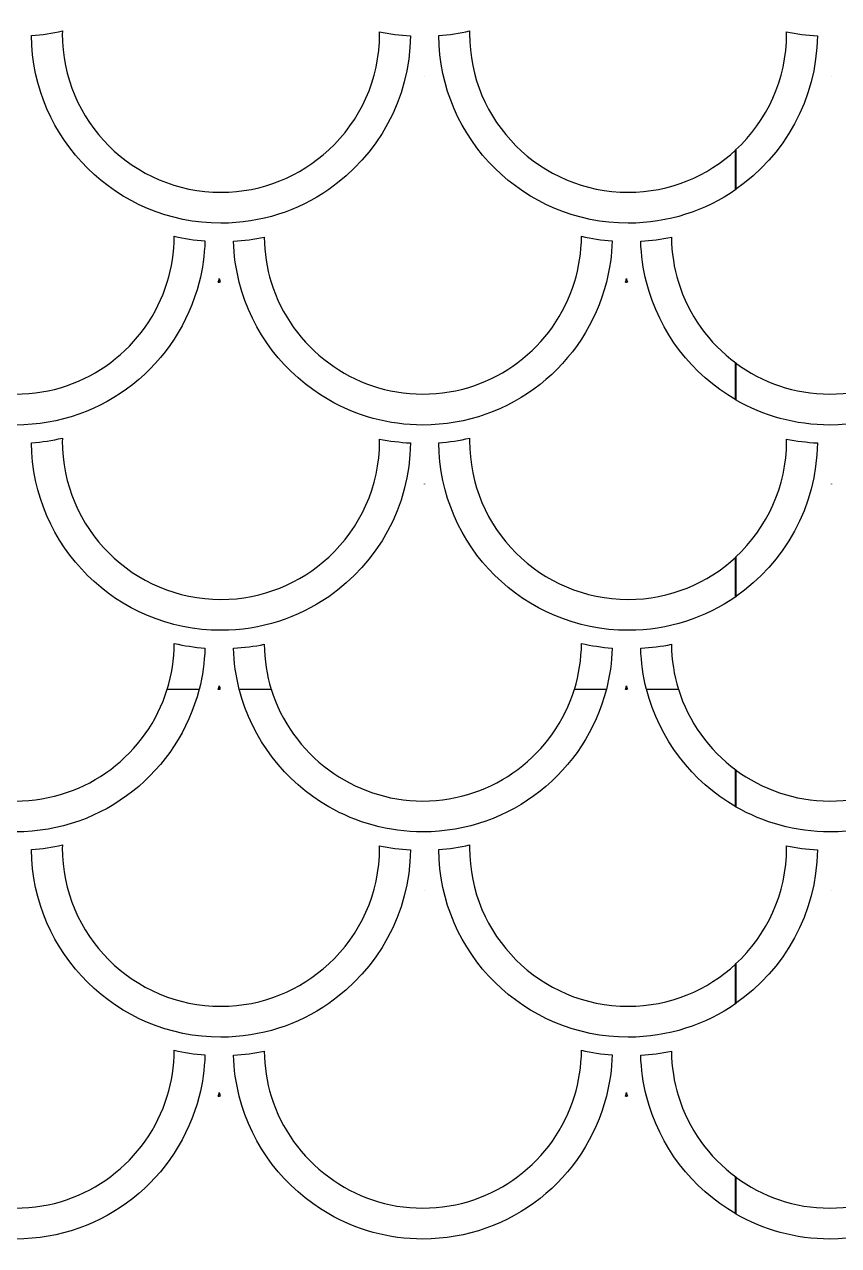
# Model space of a CAD drawing. Header units: millimetres. Extents: x -101 to 196, y -76 to 155.
# Drawn here: x -17.21 to -1.51, y 80.28 to 103.82 of the extents above; entities that cross this region are included whole.
import ezdxf

# ---------------------------------------------------------------- set-up
doc = ezdxf.new("R2010")
doc.units = ezdxf.units.MM
doc.header["$MEASUREMENT"] = 0
doc.layers.add('Capa 1', color=7, linetype='Continuous')

msp = doc.modelspace()

# ---------------------------------------------------------------- linework, layer by layer
at = {"layer": 'Capa 1', "color": 7}
msp.add_open_spline([(-40.0423, 34.4253), (-40.0423, 34.4253), (-40.0423, 69.0531), (-40.0423, 69.0531), (-40.0423, 69.0531), (-44.9075, 69.3019), (-47.9714, 69.5002), (-47.9714, 69.5002), (-47.9714, 69.5002), (-47.9714, 69.5002), (-13.4986, 151.1413), (-13.4986, 151.1413), (-13.4986, 151.1413), (-13.4986, 151.1413), (-13.4986, 151.1413), (15.5266, 68.9836), (15.5266, 68.9836), (13.4176, 68.7304), (11.0181, 68.5383), (8.4172, 68.3966), (8.4172, 68.3966), (8.4172, 68.3966), (8.4172, 33.6321), (8.4172, 33.6321), (8.4172, 33.6321), (8.4172, 33.6321), (13.8597, 33.5929), (13.8597, 33.5929), (13.8597, 33.5929), (13.8597, 33.5929), (13.1174, 24.3101), (13.1174, 24.3101), (13.1174, 24.3101), (13.1174, 24.3101), (11.1001, 22.6787), (11.1001, 22.6787), (11.1001, 22.6787), (11.1001, 22.6787), (10.8693, 22.6677), (10.8693, 22.6677), (10.8693, 22.6677), (10.8693, 22.6677), (7.0309, -25.4008), (7.0309, -25.4008), (7.0309, -25.4008), (7.0309, -25.4008), (22.2631, -25.4008), (22.2631, -25.4008), (22.2631, -25.4008), (22.2631, -25.4008), (18.3944, 10.6287), (18.3944, 10.6287), (18.3944, 10.6287), (18.3944, 10.6287), (18.0255, 10.6463), (18.0255, 10.6463), (18.0255, 10.6463), (18.0255, 10.6463), (16.0907, 12.6977), (16.0907, 12.6977), (16.0907, 12.6977), (16.0907, 12.6977), (15.0769, 22.1391), (15.0769, 22.1391), (15.0769, 22.1391), (15.0769, 22.1391), (20.4915, 22.0534), (20.4915, 22.0534), (20.4915, 22.0534), (20.4915, 22.0534), (20.9288, 19.1771), (20.9288, 19.1771), (20.9288, 19.1771), (20.9288, 19.1771), (26.0586, 19.1771), (26.0586, 19.1771), (26.0586, 19.1771), (26.0586, 19.1771), (26.1204, 21.9285), (26.1204, 21.9285), (26.1204, 21.9285), (26.1204, 21.9285), (31.5002, 21.8031), (31.5002, 21.8031), (31.5002, 21.8031), (31.5002, 21.8031), (31.5002, 19.1771), (31.5002, 19.1771), (31.5002, 19.1771), (31.5002, 19.1771), (36.3786, 19.1149), (36.3786, 19.1149), (36.3786, 19.1149), (36.3786, 19.1149), (36.3786, 21.8031), (36.3786, 21.8031), (36.3786, 21.8031), (36.3786, 21.8031), (41.2569, 21.6784), (41.2569, 21.6784), (41.2569, 21.6784), (41.2569, 21.6784), (41.2569, 18.9887), (41.2569, 18.9887), (41.2569, 18.9887), (41.2569, 18.9887), (45.8232, 18.8638), (45.8232, 18.8638), (45.8232, 18.8638), (45.8232, 18.8638), (45.8232, 21.6784), (45.8232, 21.6784), (45.8232, 21.6784), (45.8232, 21.6784), (50.8267, 21.6162), (50.8267, 21.6162), (50.8267, 21.6162), (50.8267, 21.6162), (50.8889, 18.8008), (50.8889, 18.8008), (50.8889, 18.8008), (50.8889, 18.8008), (55.268, 18.6759), (55.268, 18.6759), (55.268, 18.6759), (55.268, 18.6759), (55.3929, 21.5539), (55.3929, 21.5539), (55.3929, 21.5539), (55.3929, 21.5539), (60.3968, 21.4279), (60.3968, 21.4279), (60.3968, 21.4279), (60.3968, 21.4279), (60.3342, 18.6759), (60.3342, 18.6759), (60.3342, 18.6759), (60.3342, 18.6759), (65.0255, 18.6131), (65.0255, 18.6131), (65.0255, 18.6131), (65.0255, 18.6131), (65.463, 21.3031), (65.463, 21.3031), (65.463, 21.3031), (65.463, 21.3031), (72.3158, 21.2536), (72.3158, 21.2536), (72.3158, 21.2536), (72.3158, 21.2536), (71.5734, 11.9709), (71.5734, 11.9709), (71.5734, 11.9709), (71.5734, 11.9709), (69.5561, 10.3397), (69.5561, 10.3397), (69.5561, 10.3397), (69.5561, 10.3397), (69.3252, 10.3286), (69.3252, 10.3286), (69.3252, 10.3286), (69.3252, 10.3286), (65.2036, -41.2881), (65.2036, -41.2881), (65.2036, -41.2881), (65.2036, -41.2881), (65.2036, -49.2649), (65.2036, -49.2649), (65.2036, -49.2649), (65.2036, -49.2649), (-92.5371, -49.2649), (-92.5371, -49.2649), (-92.5371, -49.2649), (-92.5371, -49.2649), (-92.5371, -39.6943), (-92.5371, -39.6943), (-92.5371, -39.6943), (-92.5371, -39.6943), (-97.7992, 9.3112), (-97.7992, 9.3112), (-97.7992, 9.3112), (-97.7992, 9.3112), (-98.1681, 9.3287), (-98.1681, 9.3287), (-98.1681, 9.3287), (-98.1681, 9.3287), (-100.1029, 11.3801), (-100.1029, 11.3801), (-100.1029, 11.3801), (-100.1029, 11.3801), (-101.1168, 20.8215), (-101.1168, 20.8215), (-101.1168, 20.8215), (-101.1168, 20.8215), (-95.702, 20.7356), (-95.702, 20.7356), (-95.702, 20.7356), (-95.702, 20.7356), (-95.2647, 17.8594), (-95.2647, 17.8594), (-95.2647, 17.8594), (-95.2647, 17.8594), (-90.135, 17.8594), (-90.135, 17.8594), (-90.135, 17.8594), (-90.135, 17.8594), (-90.0732, 20.6108), (-90.0732, 20.6108), (-90.0732, 20.6108), (-90.0732, 20.6108), (-84.6934, 20.4857), (-84.6934, 20.4857), (-84.6934, 20.4857), (-84.6934, 20.4857), (-84.6934, 17.8594), (-84.6934, 17.8594), (-84.6934, 17.8594), (-84.6934, 17.8594), (-79.8151, 17.7974), (-79.8151, 17.7974), (-79.8151, 17.7974), (-79.8151, 17.7974), (-79.8151, 20.4857), (-79.8151, 20.4857), (-79.8151, 20.4857), (-79.8151, 20.4857), (-74.9366, 20.3607), (-74.9366, 20.3607), (-74.9366, 20.3607), (-74.9366, 20.3607), (-74.9366, 17.6712), (-74.9366, 17.6712), (-74.9366, 17.6712), (-74.9366, 17.6712), (-70.3704, 17.5461), (-70.3704, 17.5461), (-70.3704, 17.5461), (-70.3704, 17.5461), (-70.3704, 20.3607), (-70.3704, 20.3607), (-70.3704, 20.3607), (-70.3704, 20.3607), (-65.3669, 20.2987), (-65.3669, 20.2987), (-65.3669, 20.2987), (-65.3669, 20.2987), (-65.3047, 17.4831), (-65.3047, 17.4831), (-65.3047, 17.4831), (-65.3047, 17.4831), (-60.9255, 17.3582), (-60.9255, 17.3582), (-60.9255, 17.3582), (-60.9255, 17.3582), (-60.8005, 20.2364), (-60.8005, 20.2364), (-60.8005, 20.2364), (-60.8005, 20.2364), (-55.7966, 20.1102), (-55.7966, 20.1102), (-55.7966, 20.1102), (-55.7966, 20.1102), (-55.8594, 17.3582), (-55.8594, 17.3582), (-55.8594, 17.3582), (-55.8594, 17.3582), (-51.1681, 17.2956), (-51.1681, 17.2956), (-51.1681, 17.2956), (-51.1681, 17.2956), (-50.7305, 19.9853), (-50.7305, 19.9853), (-50.7305, 19.9853), (-50.7305, 19.9853), (-43.8779, 19.9361), (-43.8779, 19.9361), (-43.8779, 19.9361), (-43.8779, 19.9361), (-44.6201, 10.6533), (-44.6201, 10.6533), (-44.6201, 10.6533), (-44.6201, 10.6533), (-46.6374, 9.0221), (-46.6374, 9.0221), (-46.6374, 9.0221), (-46.6374, 9.0221), (-46.8682, 9.0108), (-46.8682, 9.0108), (-46.8682, 9.0108), (-46.8682, 9.0108), (-49.6161, -25.4008), (-49.6161, -25.4008), (-49.6161, -25.4008), (-49.6161, -25.4008), (-34.868, -25.4008), (-34.868, -25.4008), (-34.868, -25.4008), (-34.868, -25.4008), (-40.0617, 22.9679), (-40.0617, 22.9679), (-40.0617, 22.9679), (-40.0617, 22.9679), (-40.4305, 22.9854), (-40.4305, 22.9854), (-40.4305, 22.9854), (-40.4305, 22.9854), (-42.3653, 25.037), (-42.3653, 25.037), (-42.3653, 25.037), (-42.3653, 25.037), (-43.3793, 34.4781), (-43.3793, 34.4781), (-43.3793, 34.4781), (-43.3793, 34.4781), (-40.0423, 34.4253), (-40.0423, 34.4253)], degree=3, knots=[0, 0, 0, 0, 0.0125, 0.0125, 0.0125, 0.0125, 0.025, 0.025, 0.025, 0.025, 0.0375, 0.0375, 0.0375, 0.0375, 0.05, 0.05, 0.05, 0.05, 0.0625, 0.0625, 0.0625, 0.0625, 0.075, 0.075, 0.075, 0.075, 0.0875, 0.0875, 0.0875, 0.0875, 0.1, 0.1, 0.1, 0.1, 0.1125, 0.1125, 0.1125, 0.1125, 0.125, 0.125, 0.125, 0.125, 0.1375, 0.1375, 0.1375, 0.1375, 0.15, 0.15, 0.15, 0.15, 0.1625, 0.1625, 0.1625, 0.1625, 0.175, 0.175, 0.175, 0.175, 0.1875, 0.1875, 0.1875, 0.1875, 0.2, 0.2, 0.2, 0.2, 0.2125, 0.2125, 0.2125, 0.2125, 0.225, 0.225, 0.225, 0.225, 0.2375, 0.2375, 0.2375, 0.2375, 0.25, 0.25, 0.25, 0.25, 0.2625, 0.2625, 0.2625, 0.2625, 0.275, 0.275, 0.275, 0.275, 0.2875, 0.2875, 0.2875, 0.2875, 0.3, 0.3, 0.3, 0.3, 0.3125, 0.3125, 0.3125, 0.3125, 0.325, 0.325, 0.325, 0.325, 0.3375, 0.3375, 0.3375, 0.3375, 0.35, 0.35, 0.35, 0.35, 0.3625, 0.3625, 0.3625, 0.3625, 0.375, 0.375, 0.375, 0.375, 0.3875, 0.3875, 0.3875, 0.3875, 0.4, 0.4, 0.4, 0.4, 0.4125, 0.4125, 0.4125, 0.4125, 0.425, 0.425, 0.425, 0.425, 0.4375, 0.4375, 0.4375, 0.4375, 0.45, 0.45, 0.45, 0.45, 0.4625, 0.4625, 0.4625, 0.4625, 0.475, 0.475, 0.475, 0.475, 0.4875, 0.4875, 0.4875, 0.4875, 0.5, 0.5, 0.5, 0.5, 0.5125, 0.5125, 0.5125, 0.5125, 0.525, 0.525, 0.525, 0.525, 0.5375, 0.5375, 0.5375, 0.5375, 0.55, 0.55, 0.55, 0.55, 0.5625, 0.5625, 0.5625, 0.5625, 0.575, 0.575, 0.575, 0.575, 0.5875, 0.5875, 0.5875, 0.5875, 0.6, 0.6, 0.6, 0.6, 0.6125, 0.6125, 0.6125, 0.6125, 0.625, 0.625, 0.625, 0.625, 0.6375, 0.6375, 0.6375, 0.6375, 0.65, 0.65, 0.65, 0.65, 0.6625, 0.6625, 0.6625, 0.6625, 0.675, 0.675, 0.675, 0.675, 0.6875, 0.6875, 0.6875, 0.6875, 0.7, 0.7, 0.7, 0.7, 0.7125, 0.7125, 0.7125, 0.7125, 0.725, 0.725, 0.725, 0.725, 0.7375, 0.7375, 0.7375, 0.7375, 0.75, 0.75, 0.75, 0.75, 0.7625, 0.7625, 0.7625, 0.7625, 0.775, 0.775, 0.775, 0.775, 0.7875, 0.7875, 0.7875, 0.7875, 0.8, 0.8, 0.8, 0.8, 0.8125, 0.8125, 0.8125, 0.8125, 0.825, 0.825, 0.825, 0.825, 0.8375, 0.8375, 0.8375, 0.8375, 0.85, 0.85, 0.85, 0.85, 0.8625, 0.8625, 0.8625, 0.8625, 0.875, 0.875, 0.875, 0.875, 0.8875, 0.8875, 0.8875, 0.8875, 0.9, 0.9, 0.9, 0.9, 0.9125, 0.9125, 0.9125, 0.9125, 0.925, 0.925, 0.925, 0.925, 0.9375, 0.9375, 0.9375, 0.9375, 0.95, 0.95, 0.95, 0.95, 0.9625, 0.9625, 0.9625, 0.9625, 0.975, 0.975, 0.975, 0.975, 1, 1, 1, 1], dxfattribs=at)
at = {"layer": 'Capa 1', "lineweight": 9}
msp.add_open_spline([(-40.0423, 34.4253), (-40.0423, 34.4253), (-40.0423, 69.0531), (-40.0423, 69.0531), (-40.0423, 69.0531), (-44.9075, 69.3019), (-47.9714, 69.5002), (-47.9714, 69.5002), (-47.9714, 69.5002), (-47.9714, 69.5002), (-13.4986, 151.1413), (-13.4986, 151.1413), (-13.4986, 151.1413), (-13.4986, 151.1413), (-13.4986, 151.1413), (15.5266, 68.9836), (15.5266, 68.9836), (13.4176, 68.7304), (11.0181, 68.5383), (8.4172, 68.3966), (8.4172, 68.3966), (8.4172, 68.3966), (8.4172, 33.6321), (8.4172, 33.6321), (8.4172, 33.6321), (8.4172, 33.6321), (13.8597, 33.5929), (13.8597, 33.5929), (13.8597, 33.5929), (13.8597, 33.5929), (13.1174, 24.3101), (13.1174, 24.3101), (13.1174, 24.3101), (13.1174, 24.3101), (11.1001, 22.6787), (11.1001, 22.6787), (11.1001, 22.6787), (11.1001, 22.6787), (10.8693, 22.6677), (10.8693, 22.6677), (10.8693, 22.6677), (10.8693, 22.6677), (7.0309, -25.4008), (7.0309, -25.4008), (7.0309, -25.4008), (7.0309, -25.4008), (22.2631, -25.4008), (22.2631, -25.4008), (22.2631, -25.4008), (22.2631, -25.4008), (18.3944, 10.6287), (18.3944, 10.6287), (18.3944, 10.6287), (18.3944, 10.6287), (18.0255, 10.6463), (18.0255, 10.6463), (18.0255, 10.6463), (18.0255, 10.6463), (16.0907, 12.6977), (16.0907, 12.6977), (16.0907, 12.6977), (16.0907, 12.6977), (15.0769, 22.1391), (15.0769, 22.1391), (15.0769, 22.1391), (15.0769, 22.1391), (20.4915, 22.0534), (20.4915, 22.0534), (20.4915, 22.0534), (20.4915, 22.0534), (20.9288, 19.1771), (20.9288, 19.1771), (20.9288, 19.1771), (20.9288, 19.1771), (26.0586, 19.1771), (26.0586, 19.1771), (26.0586, 19.1771), (26.0586, 19.1771), (26.1204, 21.9285), (26.1204, 21.9285), (26.1204, 21.9285), (26.1204, 21.9285), (31.5002, 21.8031), (31.5002, 21.8031), (31.5002, 21.8031), (31.5002, 21.8031), (31.5002, 19.1771), (31.5002, 19.1771), (31.5002, 19.1771), (31.5002, 19.1771), (36.3786, 19.1149), (36.3786, 19.1149), (36.3786, 19.1149), (36.3786, 19.1149), (36.3786, 21.8031), (36.3786, 21.8031), (36.3786, 21.8031), (36.3786, 21.8031), (41.2569, 21.6784), (41.2569, 21.6784), (41.2569, 21.6784), (41.2569, 21.6784), (41.2569, 18.9887), (41.2569, 18.9887), (41.2569, 18.9887), (41.2569, 18.9887), (45.8232, 18.8638), (45.8232, 18.8638), (45.8232, 18.8638), (45.8232, 18.8638), (45.8232, 21.6784), (45.8232, 21.6784), (45.8232, 21.6784), (45.8232, 21.6784), (50.8267, 21.6162), (50.8267, 21.6162), (50.8267, 21.6162), (50.8267, 21.6162), (50.8889, 18.8008), (50.8889, 18.8008), (50.8889, 18.8008), (50.8889, 18.8008), (55.268, 18.6759), (55.268, 18.6759), (55.268, 18.6759), (55.268, 18.6759), (55.3929, 21.5539), (55.3929, 21.5539), (55.3929, 21.5539), (55.3929, 21.5539), (60.3968, 21.4279), (60.3968, 21.4279), (60.3968, 21.4279), (60.3968, 21.4279), (60.3342, 18.6759), (60.3342, 18.6759), (60.3342, 18.6759), (60.3342, 18.6759), (65.0255, 18.6131), (65.0255, 18.6131), (65.0255, 18.6131), (65.0255, 18.6131), (65.463, 21.3031), (65.463, 21.3031), (65.463, 21.3031), (65.463, 21.3031), (72.3158, 21.2536), (72.3158, 21.2536), (72.3158, 21.2536), (72.3158, 21.2536), (71.5734, 11.9709), (71.5734, 11.9709), (71.5734, 11.9709), (71.5734, 11.9709), (69.5561, 10.3397), (69.5561, 10.3397), (69.5561, 10.3397), (69.5561, 10.3397), (69.3252, 10.3286), (69.3252, 10.3286), (69.3252, 10.3286), (69.3252, 10.3286), (65.2036, -41.2881), (65.2036, -41.2881), (65.2036, -41.2881), (65.2036, -41.2881), (65.2036, -49.2649), (65.2036, -49.2649), (65.2036, -49.2649), (65.2036, -49.2649), (-92.5371, -49.2649), (-92.5371, -49.2649), (-92.5371, -49.2649), (-92.5371, -49.2649), (-92.5371, -39.6943), (-92.5371, -39.6943), (-92.5371, -39.6943), (-92.5371, -39.6943), (-97.7992, 9.3112), (-97.7992, 9.3112), (-97.7992, 9.3112), (-97.7992, 9.3112), (-98.1681, 9.3287), (-98.1681, 9.3287), (-98.1681, 9.3287), (-98.1681, 9.3287), (-100.1029, 11.3801), (-100.1029, 11.3801), (-100.1029, 11.3801), (-100.1029, 11.3801), (-101.1168, 20.8215), (-101.1168, 20.8215), (-101.1168, 20.8215), (-101.1168, 20.8215), (-95.702, 20.7356), (-95.702, 20.7356), (-95.702, 20.7356), (-95.702, 20.7356), (-95.2647, 17.8594), (-95.2647, 17.8594), (-95.2647, 17.8594), (-95.2647, 17.8594), (-90.135, 17.8594), (-90.135, 17.8594), (-90.135, 17.8594), (-90.135, 17.8594), (-90.0732, 20.6108), (-90.0732, 20.6108), (-90.0732, 20.6108), (-90.0732, 20.6108), (-84.6934, 20.4857), (-84.6934, 20.4857), (-84.6934, 20.4857), (-84.6934, 20.4857), (-84.6934, 17.8594), (-84.6934, 17.8594), (-84.6934, 17.8594), (-84.6934, 17.8594), (-79.8151, 17.7974), (-79.8151, 17.7974), (-79.8151, 17.7974), (-79.8151, 17.7974), (-79.8151, 20.4857), (-79.8151, 20.4857), (-79.8151, 20.4857), (-79.8151, 20.4857), (-74.9366, 20.3607), (-74.9366, 20.3607), (-74.9366, 20.3607), (-74.9366, 20.3607), (-74.9366, 17.6712), (-74.9366, 17.6712), (-74.9366, 17.6712), (-74.9366, 17.6712), (-70.3704, 17.5461), (-70.3704, 17.5461), (-70.3704, 17.5461), (-70.3704, 17.5461), (-70.3704, 20.3607), (-70.3704, 20.3607), (-70.3704, 20.3607), (-70.3704, 20.3607), (-65.3669, 20.2987), (-65.3669, 20.2987), (-65.3669, 20.2987), (-65.3669, 20.2987), (-65.3047, 17.4831), (-65.3047, 17.4831), (-65.3047, 17.4831), (-65.3047, 17.4831), (-60.9255, 17.3582), (-60.9255, 17.3582), (-60.9255, 17.3582), (-60.9255, 17.3582), (-60.8005, 20.2364), (-60.8005, 20.2364), (-60.8005, 20.2364), (-60.8005, 20.2364), (-55.7966, 20.1102), (-55.7966, 20.1102), (-55.7966, 20.1102), (-55.7966, 20.1102), (-55.8594, 17.3582), (-55.8594, 17.3582), (-55.8594, 17.3582), (-55.8594, 17.3582), (-51.1681, 17.2956), (-51.1681, 17.2956), (-51.1681, 17.2956), (-51.1681, 17.2956), (-50.7305, 19.9853), (-50.7305, 19.9853), (-50.7305, 19.9853), (-50.7305, 19.9853), (-43.8779, 19.9361), (-43.8779, 19.9361), (-43.8779, 19.9361), (-43.8779, 19.9361), (-44.6201, 10.6533), (-44.6201, 10.6533), (-44.6201, 10.6533), (-44.6201, 10.6533), (-46.6374, 9.0221), (-46.6374, 9.0221), (-46.6374, 9.0221), (-46.6374, 9.0221), (-46.8682, 9.0108), (-46.8682, 9.0108), (-46.8682, 9.0108), (-46.8682, 9.0108), (-49.6161, -25.4008), (-49.6161, -25.4008), (-49.6161, -25.4008), (-49.6161, -25.4008), (-34.868, -25.4008), (-34.868, -25.4008), (-34.868, -25.4008), (-34.868, -25.4008), (-40.0617, 22.9679), (-40.0617, 22.9679), (-40.0617, 22.9679), (-40.0617, 22.9679), (-40.4305, 22.9854), (-40.4305, 22.9854), (-40.4305, 22.9854), (-40.4305, 22.9854), (-42.3653, 25.037), (-42.3653, 25.037), (-42.3653, 25.037), (-42.3653, 25.037), (-43.3793, 34.4781), (-43.3793, 34.4781), (-43.3793, 34.4781), (-43.3793, 34.4781), (-40.0423, 34.4253), (-40.0423, 34.4253)], degree=3, knots=[0, 0, 0, 0, 0.0125, 0.0125, 0.0125, 0.0125, 0.025, 0.025, 0.025, 0.025, 0.0375, 0.0375, 0.0375, 0.0375, 0.05, 0.05, 0.05, 0.05, 0.0625, 0.0625, 0.0625, 0.0625, 0.075, 0.075, 0.075, 0.075, 0.0875, 0.0875, 0.0875, 0.0875, 0.1, 0.1, 0.1, 0.1, 0.1125, 0.1125, 0.1125, 0.1125, 0.125, 0.125, 0.125, 0.125, 0.1375, 0.1375, 0.1375, 0.1375, 0.15, 0.15, 0.15, 0.15, 0.1625, 0.1625, 0.1625, 0.1625, 0.175, 0.175, 0.175, 0.175, 0.1875, 0.1875, 0.1875, 0.1875, 0.2, 0.2, 0.2, 0.2, 0.2125, 0.2125, 0.2125, 0.2125, 0.225, 0.225, 0.225, 0.225, 0.2375, 0.2375, 0.2375, 0.2375, 0.25, 0.25, 0.25, 0.25, 0.2625, 0.2625, 0.2625, 0.2625, 0.275, 0.275, 0.275, 0.275, 0.2875, 0.2875, 0.2875, 0.2875, 0.3, 0.3, 0.3, 0.3, 0.3125, 0.3125, 0.3125, 0.3125, 0.325, 0.325, 0.325, 0.325, 0.3375, 0.3375, 0.3375, 0.3375, 0.35, 0.35, 0.35, 0.35, 0.3625, 0.3625, 0.3625, 0.3625, 0.375, 0.375, 0.375, 0.375, 0.3875, 0.3875, 0.3875, 0.3875, 0.4, 0.4, 0.4, 0.4, 0.4125, 0.4125, 0.4125, 0.4125, 0.425, 0.425, 0.425, 0.425, 0.4375, 0.4375, 0.4375, 0.4375, 0.45, 0.45, 0.45, 0.45, 0.4625, 0.4625, 0.4625, 0.4625, 0.475, 0.475, 0.475, 0.475, 0.4875, 0.4875, 0.4875, 0.4875, 0.5, 0.5, 0.5, 0.5, 0.5125, 0.5125, 0.5125, 0.5125, 0.525, 0.525, 0.525, 0.525, 0.5375, 0.5375, 0.5375, 0.5375, 0.55, 0.55, 0.55, 0.55, 0.5625, 0.5625, 0.5625, 0.5625, 0.575, 0.575, 0.575, 0.575, 0.5875, 0.5875, 0.5875, 0.5875, 0.6, 0.6, 0.6, 0.6, 0.6125, 0.6125, 0.6125, 0.6125, 0.625, 0.625, 0.625, 0.625, 0.6375, 0.6375, 0.6375, 0.6375, 0.65, 0.65, 0.65, 0.65, 0.6625, 0.6625, 0.6625, 0.6625, 0.675, 0.675, 0.675, 0.675, 0.6875, 0.6875, 0.6875, 0.6875, 0.7, 0.7, 0.7, 0.7, 0.7125, 0.7125, 0.7125, 0.7125, 0.725, 0.725, 0.725, 0.725, 0.7375, 0.7375, 0.7375, 0.7375, 0.75, 0.75, 0.75, 0.75, 0.7625, 0.7625, 0.7625, 0.7625, 0.775, 0.775, 0.775, 0.775, 0.7875, 0.7875, 0.7875, 0.7875, 0.8, 0.8, 0.8, 0.8, 0.8125, 0.8125, 0.8125, 0.8125, 0.825, 0.825, 0.825, 0.825, 0.8375, 0.8375, 0.8375, 0.8375, 0.85, 0.85, 0.85, 0.85, 0.8625, 0.8625, 0.8625, 0.8625, 0.875, 0.875, 0.875, 0.875, 0.8875, 0.8875, 0.8875, 0.8875, 0.9, 0.9, 0.9, 0.9, 0.9125, 0.9125, 0.9125, 0.9125, 0.925, 0.925, 0.925, 0.925, 0.9375, 0.9375, 0.9375, 0.9375, 0.95, 0.95, 0.95, 0.95, 0.9625, 0.9625, 0.9625, 0.9625, 0.975, 0.975, 0.975, 0.975, 1, 1, 1, 1], dxfattribs=at)
at = {"layer": 'Capa 1'}
for points, knots in [([(-13.4185, 100.5852), (-15.1077, 100.5852), (-16.4772, 101.9545), (-16.4772, 103.6436), (-16.4772, 103.6436), (-16.4772, 103.6612), (-16.4746, 103.6781), (-16.4746, 103.6951), (-16.4746, 103.6951), (-16.668, 103.6507), (-16.8673, 103.6206), (-17.0708, 103.6052), (-17.0708, 103.6052), (-17.0499, 101.6052), (-15.4237, 99.9893), (-13.4185, 99.9893), (-13.4185, 99.9893), (-12.6469, 99.9895), (-11.9316, 100.23), (-11.3421, 100.6383), (-11.3421, 100.6383), (-10.4001, 101.2904), (-9.7804, 102.3727), (-9.7665, 103.6018), (-9.7665, 103.6018), (-9.9686, 103.6139), (-10.1685, 103.637), (-10.3619, 103.6777), (-10.3619, 103.6777), (-10.3612, 103.6665), (-10.3599, 103.6553), (-10.3599, 103.6436), (-10.3599, 103.6436), (-10.3599, 102.7571), (-10.7392, 101.9606), (-11.3421, 101.4021), (-11.3421, 101.4021), (-11.8876, 100.8967), (-12.616, 100.5852), (-13.4185, 100.5852)], [0, 0, 0, 0, 0.0909091, 0.0909091, 0.0909091, 0.0909091, 0.1818182, 0.1818182, 0.1818182, 0.1818182, 0.2727273, 0.2727273, 0.2727273, 0.2727273, 0.3636364, 0.3636364, 0.3636364, 0.3636364, 0.4545455, 0.4545455, 0.4545455, 0.4545455, 0.5454545, 0.5454545, 0.5454545, 0.5454545, 0.6363636, 0.6363636, 0.6363636, 0.6363636, 0.7272727, 0.7272727, 0.7272727, 0.7272727, 0.8181818, 0.8181818, 0.8181818, 0.8181818, 1, 1, 1, 1]), ([(-8.6278, 103.6437), (-8.6278, 103.6612), (-8.6262, 103.6781), (-8.6256, 103.6951), (-8.6256, 103.6951), (-8.8196, 103.6507), (-9.0185, 103.6206), (-9.222, 103.6052), (-9.222, 103.6052), (-9.2013, 101.6052), (-7.5746, 99.9893), (-5.5694, 99.9893), (-5.5694, 99.9893), (-4.7977, 99.9895), (-4.0833, 100.23), (-3.4937, 100.6383), (-3.4937, 100.6383), (-3.4937, 100.6383), (-3.4937, 101.4022), (-3.4937, 101.4022), (-3.4937, 101.4022), (-4.0392, 100.8967), (-4.7666, 100.5852), (-5.5694, 100.5852), (-5.5694, 100.5852), (-7.2589, 100.5852), (-8.6278, 101.9545), (-8.6278, 103.6437)], [0, 0, 0, 0, 0.125, 0.125, 0.125, 0.125, 0.25, 0.25, 0.25, 0.25, 0.375, 0.375, 0.375, 0.375, 0.5, 0.5, 0.5, 0.5, 0.625, 0.625, 0.625, 0.625, 0.75, 0.75, 0.75, 0.75, 1, 1, 1, 1]), ([(-1.9233, 103.6018), (-2.1254, 103.6139), (-2.3249, 103.637), (-2.5183, 103.6777), (-2.5183, 103.6777), (-2.5177, 103.6665), (-2.5163, 103.6553), (-2.5163, 103.6436), (-2.5163, 103.6436), (-2.5163, 102.7571), (-2.8957, 101.9606), (-3.4985, 101.4021), (-3.4985, 101.4021), (-3.4985, 101.4021), (-3.4985, 100.6384), (-3.4985, 100.6384), (-3.4985, 100.6384), (-2.5569, 101.2904), (-1.9368, 102.3727), (-1.9233, 103.6018)], [0, 0, 0, 0, 0.1666667, 0.1666667, 0.1666667, 0.1666667, 0.3333333, 0.3333333, 0.3333333, 0.3333333, 0.5, 0.5, 0.5, 0.5, 0.6666667, 0.6666667, 0.6666667, 0.6666667, 1, 1, 1, 1]), ([(-9.4941, 102.8121), (-9.4941, 102.8113), (-9.4942, 102.8105), (-9.4942, 102.8098), (-9.4942, 102.8098), (-9.4942, 102.8098), (-9.4936, 102.8099), (-9.4936, 102.8099), (-9.4936, 102.8099), (-9.4936, 102.8107), (-9.4936, 102.8112), (-9.4941, 102.8121)], [0, 0, 0, 0, 0.25, 0.25, 0.25, 0.25, 0.5, 0.5, 0.5, 0.5, 1, 1, 1, 1]), ([(-1.651, 102.8121), (-1.651, 102.8113), (-1.651, 102.8105), (-1.651, 102.8098), (-1.651, 102.8098), (-1.651, 102.8098), (-1.6504, 102.8099), (-1.6504, 102.8099), (-1.6504, 102.8099), (-1.6504, 102.8107), (-1.6504, 102.8112), (-1.651, 102.8121)], [0, 0, 0, 0, 0.25, 0.25, 0.25, 0.25, 0.5, 0.5, 0.5, 0.5, 1, 1, 1, 1]), ([(-20.4336, 99.72), (-20.6256, 99.6791), (-20.8236, 99.6562), (-21.0251, 99.6442), (-21.0251, 99.6442), (-21.0169, 99.3713), (-20.9783, 99.1065), (-20.9142, 98.8518), (-20.9142, 98.8518), (-20.6679, 97.8831), (-20.0374, 97.0695), (-19.1912, 96.5841), (-19.1912, 96.5841), (-18.6558, 96.2769), (-18.0376, 96.0985), (-17.3761, 96.0985), (-17.3761, 96.0985), (-15.6696, 96.0985), (-14.2406, 97.2703), (-13.8386, 98.8518), (-13.8386, 98.8518), (-13.7737, 99.1078), (-13.7355, 99.3732), (-13.7273, 99.6474), (-13.7273, 99.6474), (-13.9288, 99.6629), (-14.1261, 99.6926), (-14.3188, 99.7368), (-14.3188, 99.7368), (-14.32, 99.4291), (-14.3665, 99.132), (-14.4528, 98.8518), (-14.4528, 98.8518), (-14.8374, 97.6025), (-16.0009, 96.6942), (-17.3761, 96.6942), (-17.3761, 96.6942), (-18.0565, 96.6942), (-18.6827, 96.9192), (-19.1912, 97.2945), (-19.1912, 97.2945), (-19.7103, 97.6787), (-20.1052, 98.2202), (-20.2999, 98.8518), (-20.2999, 98.8518), (-20.3843, 99.1267), (-20.4297, 99.4179), (-20.4336, 99.72)], [0, 0, 0, 0, 0.0769231, 0.0769231, 0.0769231, 0.0769231, 0.1538462, 0.1538462, 0.1538462, 0.1538462, 0.2307692, 0.2307692, 0.2307692, 0.2307692, 0.3076923, 0.3076923, 0.3076923, 0.3076923, 0.3846154, 0.3846154, 0.3846154, 0.3846154, 0.4615385, 0.4615385, 0.4615385, 0.4615385, 0.5384615, 0.5384615, 0.5384615, 0.5384615, 0.6153846, 0.6153846, 0.6153846, 0.6153846, 0.6923077, 0.6923077, 0.6923077, 0.6923077, 0.7692308, 0.7692308, 0.7692308, 0.7692308, 0.8461538, 0.8461538, 0.8461538, 0.8461538, 1, 1, 1, 1]), ([(-5.9895, 98.8518), (-5.9247, 99.1078), (-5.8863, 99.3732), (-5.8786, 99.6474), (-5.8786, 99.6474), (-6.0804, 99.6629), (-6.2774, 99.6926), (-6.4698, 99.7368), (-6.4698, 99.7368), (-6.4714, 99.4291), (-6.5181, 99.132), (-6.6038, 98.8518), (-6.6038, 98.8518), (-6.9886, 97.6025), (-8.1518, 96.6942), (-9.5276, 96.6942), (-9.5276, 96.6942), (-10.2081, 96.6942), (-10.8343, 96.9192), (-11.3421, 97.2945), (-11.3421, 97.2945), (-11.8613, 97.6787), (-12.2562, 98.2202), (-12.4508, 98.8518), (-12.4508, 98.8518), (-12.5352, 99.1267), (-12.5813, 99.4179), (-12.5845, 99.7198), (-12.5845, 99.7198), (-12.7765, 99.6791), (-12.9749, 99.6562), (-13.1767, 99.6442), (-13.1767, 99.6442), (-13.1686, 99.3713), (-13.1299, 99.1065), (-13.0651, 98.8518), (-13.0651, 98.8518), (-12.8194, 97.8831), (-12.188, 97.0695), (-11.3421, 96.5841), (-11.3421, 96.5841), (-10.8071, 96.2769), (-10.1886, 96.0985), (-9.5276, 96.0985), (-9.5276, 96.0985), (-7.8209, 96.0985), (-6.3916, 97.2703), (-5.9895, 98.8518)], [0, 0, 0, 0, 0.0769231, 0.0769231, 0.0769231, 0.0769231, 0.1538462, 0.1538462, 0.1538462, 0.1538462, 0.2307692, 0.2307692, 0.2307692, 0.2307692, 0.3076923, 0.3076923, 0.3076923, 0.3076923, 0.3846154, 0.3846154, 0.3846154, 0.3846154, 0.4615385, 0.4615385, 0.4615385, 0.4615385, 0.5384615, 0.5384615, 0.5384615, 0.5384615, 0.6153846, 0.6153846, 0.6153846, 0.6153846, 0.6923077, 0.6923077, 0.6923077, 0.6923077, 0.7692308, 0.7692308, 0.7692308, 0.7692308, 0.8461538, 0.8461538, 0.8461538, 0.8461538, 1, 1, 1, 1]), ([(-4.6024, 98.8518), (-4.6866, 99.1267), (-4.7322, 99.4179), (-4.7358, 99.7198), (-4.7358, 99.7198), (-4.9282, 99.6791), (-5.1258, 99.6562), (-5.3273, 99.6442), (-5.3273, 99.6442), (-5.3192, 99.3713), (-5.2809, 99.1065), (-5.2167, 98.8518), (-5.2167, 98.8518), (-4.9704, 97.8831), (-4.3396, 97.0695), (-3.4937, 96.5841), (-3.4937, 96.5841), (-3.4937, 96.5841), (-3.4937, 97.2947), (-3.4937, 97.2947), (-3.4937, 97.2947), (-4.0125, 97.6787), (-4.4077, 98.2202), (-4.6024, 98.8518)], [0, 0, 0, 0, 0.1428571, 0.1428571, 0.1428571, 0.1428571, 0.2857143, 0.2857143, 0.2857143, 0.2857143, 0.4285714, 0.4285714, 0.4285714, 0.4285714, 0.5714286, 0.5714286, 0.5714286, 0.5714286, 0.7142857, 0.7142857, 0.7142857, 0.7142857, 1, 1, 1, 1]), ([(1.8537, 98.8518), (1.9186, 99.1078), (1.9571, 99.3732), (1.9646, 99.6474), (1.9646, 99.6474), (1.7632, 99.6629), (1.5658, 99.6926), (1.3737, 99.7368), (1.3737, 99.7368), (1.3718, 99.4291), (1.3251, 99.132), (1.2394, 98.8518), (1.2394, 98.8518), (0.8547, 97.6025), (-0.3083, 96.6942), (-1.6844, 96.6942), (-1.6844, 96.6942), (-2.3648, 96.6942), (-2.991, 96.9192), (-3.4985, 97.2945), (-3.4985, 97.2945), (-3.4985, 97.2945), (-3.4985, 96.5841), (-3.4985, 96.5841), (-3.4985, 96.5841), (-2.9639, 96.2769), (-2.345, 96.0985), (-1.6844, 96.0985), (-1.6844, 96.0985), (0.0223, 96.0985), (1.452, 97.2703), (1.8537, 98.8518)], [0, 0, 0, 0, 0.1111111, 0.1111111, 0.1111111, 0.1111111, 0.2222222, 0.2222222, 0.2222222, 0.2222222, 0.3333333, 0.3333333, 0.3333333, 0.3333333, 0.4444444, 0.4444444, 0.4444444, 0.4444444, 0.5555556, 0.5555556, 0.5555556, 0.5555556, 0.6666667, 0.6666667, 0.6666667, 0.6666667, 0.7777778, 0.7777778, 0.7777778, 0.7777778, 1, 1, 1, 1]), ([(-13.4343, 98.8526), (-13.4391, 98.876), (-13.447, 98.8978), (-13.4518, 98.9212), (-13.4518, 98.9212), (-13.457, 98.8977), (-13.4645, 98.8754), (-13.4697, 98.8518), (-13.4697, 98.8518), (-13.4697, 98.8518), (-13.4492, 98.8518), (-13.4492, 98.8518), (-13.4492, 98.8518), (-13.4444, 98.8518), (-13.4391, 98.8526), (-13.4343, 98.8526)], [0, 0, 0, 0, 0.2, 0.2, 0.2, 0.2, 0.4, 0.4, 0.4, 0.4, 0.6, 0.6, 0.6, 0.6, 1, 1, 1, 1]), ([(-5.5859, 98.8526), (-5.5908, 98.876), (-5.5982, 98.8978), (-5.6034, 98.9212), (-5.6034, 98.9212), (-5.6076, 98.8977), (-5.6155, 98.8754), (-5.6209, 98.8518), (-5.6209, 98.8518), (-5.6209, 98.8518), (-5.6008, 98.8518), (-5.6008, 98.8518), (-5.6008, 98.8518), (-5.596, 98.8518), (-5.5908, 98.8526), (-5.5859, 98.8526)], [0, 0, 0, 0, 0.2, 0.2, 0.2, 0.2, 0.4, 0.4, 0.4, 0.4, 0.6, 0.6, 0.6, 0.6, 1, 1, 1, 1]), ([(-13.4697, 98.8518), (-13.4697, 98.8516), (-13.4703, 98.8513), (-13.4703, 98.8509), (-13.4703, 98.8509), (-13.4632, 98.851), (-13.4564, 98.8518), (-13.4492, 98.8518), (-13.4492, 98.8518), (-13.4492, 98.8518), (-13.4697, 98.8518), (-13.4697, 98.8518)], [0, 0, 0, 0, 0.25, 0.25, 0.25, 0.25, 0.5, 0.5, 0.5, 0.5, 1, 1, 1, 1]), ([(-5.6209, 98.8518), (-5.6209, 98.8516), (-5.6209, 98.8513), (-5.6209, 98.8509), (-5.6209, 98.8509), (-5.6141, 98.851), (-5.6076, 98.8518), (-5.6008, 98.8518), (-5.6008, 98.8518), (-5.6008, 98.8518), (-5.6209, 98.8518), (-5.6209, 98.8518)], [0, 0, 0, 0, 0.25, 0.25, 0.25, 0.25, 0.5, 0.5, 0.5, 0.5, 1, 1, 1, 1]), ([(-9.7664, 95.753), (-9.9686, 95.7651), (-10.1685, 95.7882), (-10.3619, 95.8289), (-10.3619, 95.8289), (-10.3612, 95.8177), (-10.3599, 95.8065), (-10.3599, 95.7948), (-10.3599, 95.7948), (-10.3599, 94.9083), (-10.7392, 94.1118), (-11.3421, 93.5535), (-11.3421, 93.5535), (-11.8876, 93.0479), (-12.616, 92.7364), (-13.4185, 92.7364), (-13.4185, 92.7364), (-15.1077, 92.7364), (-16.4772, 94.1057), (-16.4772, 95.7948), (-16.4772, 95.7948), (-16.4772, 95.8124), (-16.4746, 95.8293), (-16.4746, 95.8465), (-16.4746, 95.8465), (-16.668, 95.8019), (-16.8673, 95.7718), (-17.0708, 95.7564), (-17.0708, 95.7564), (-17.0499, 93.7564), (-15.4237, 92.1407), (-13.4185, 92.1407), (-13.4185, 92.1407), (-12.6469, 92.1409), (-11.9316, 92.3812), (-11.3421, 92.7895), (-11.3421, 92.7895), (-10.4001, 93.4416), (-9.7804, 94.5239), (-9.7664, 95.753)], [0, 0, 0, 0, 0.0909091, 0.0909091, 0.0909091, 0.0909091, 0.1818182, 0.1818182, 0.1818182, 0.1818182, 0.2727273, 0.2727273, 0.2727273, 0.2727273, 0.3636364, 0.3636364, 0.3636364, 0.3636364, 0.4545455, 0.4545455, 0.4545455, 0.4545455, 0.5454545, 0.5454545, 0.5454545, 0.5454545, 0.6363636, 0.6363636, 0.6363636, 0.6363636, 0.7272727, 0.7272727, 0.7272727, 0.7272727, 0.8181818, 0.8181818, 0.8181818, 0.8181818, 1, 1, 1, 1]), ([(-8.6278, 95.7949), (-8.6278, 95.8124), (-8.6262, 95.8293), (-8.6256, 95.8465), (-8.6256, 95.8465), (-8.8196, 95.8019), (-9.0185, 95.7718), (-9.222, 95.7564), (-9.222, 95.7564), (-9.2013, 93.7564), (-7.5746, 92.1407), (-5.5694, 92.1407), (-5.5694, 92.1407), (-4.7977, 92.1409), (-4.0833, 92.3812), (-3.4937, 92.7895), (-3.4937, 92.7895), (-3.4937, 92.7895), (-3.4937, 93.5536), (-3.4937, 93.5536), (-3.4937, 93.5536), (-4.0392, 93.0479), (-4.7666, 92.7364), (-5.5694, 92.7364), (-5.5694, 92.7364), (-7.2589, 92.7364), (-8.6278, 94.1057), (-8.6278, 95.7949)], [0, 0, 0, 0, 0.125, 0.125, 0.125, 0.125, 0.25, 0.25, 0.25, 0.25, 0.375, 0.375, 0.375, 0.375, 0.5, 0.5, 0.5, 0.5, 0.625, 0.625, 0.625, 0.625, 0.75, 0.75, 0.75, 0.75, 1, 1, 1, 1]), ([(-1.9233, 95.753), (-2.1254, 95.7651), (-2.3249, 95.7882), (-2.5183, 95.8289), (-2.5183, 95.8289), (-2.5177, 95.8177), (-2.5163, 95.8065), (-2.5163, 95.7948), (-2.5163, 95.7948), (-2.5163, 94.9083), (-2.8957, 94.1118), (-3.4985, 93.5535), (-3.4985, 93.5535), (-3.4985, 93.5535), (-3.4985, 92.7896), (-3.4985, 92.7896), (-3.4985, 92.7896), (-2.5569, 93.4416), (-1.9368, 94.5239), (-1.9233, 95.753)], [0, 0, 0, 0, 0.1666667, 0.1666667, 0.1666667, 0.1666667, 0.3333333, 0.3333333, 0.3333333, 0.3333333, 0.5, 0.5, 0.5, 0.5, 0.6666667, 0.6666667, 0.6666667, 0.6666667, 1, 1, 1, 1]), ([(-9.4941, 94.9633), (-9.4941, 94.9627), (-9.4942, 94.9617), (-9.4942, 94.9612), (-9.4942, 94.9612), (-9.4942, 94.9612), (-9.4936, 94.9613), (-9.4936, 94.9613), (-9.4936, 94.9613), (-9.4936, 94.9619), (-9.4936, 94.9625), (-9.4941, 94.9633)], [0, 0, 0, 0, 0.25, 0.25, 0.25, 0.25, 0.5, 0.5, 0.5, 0.5, 1, 1, 1, 1]), ([(-1.651, 94.9633), (-1.651, 94.9627), (-1.651, 94.9617), (-1.651, 94.9612), (-1.651, 94.9612), (-1.651, 94.9612), (-1.6504, 94.9613), (-1.6504, 94.9613), (-1.6504, 94.9613), (-1.6504, 94.9619), (-1.6504, 94.9625), (-1.651, 94.9633)], [0, 0, 0, 0, 0.25, 0.25, 0.25, 0.25, 0.5, 0.5, 0.5, 0.5, 1, 1, 1, 1]), ([(-14.4527, 91.0032), (-14.4527, 91.0032), (-13.8386, 91.0032), (-13.8386, 91.0032), (-13.8386, 91.0032), (-13.7737, 91.259), (-13.7355, 91.5244), (-13.7273, 91.7986), (-13.7273, 91.7986), (-13.9288, 91.8141), (-14.1261, 91.8438), (-14.3188, 91.888), (-14.3188, 91.888), (-14.32, 91.5803), (-14.3665, 91.2832), (-14.4527, 91.0032)], [0, 0, 0, 0, 0.2, 0.2, 0.2, 0.2, 0.4, 0.4, 0.4, 0.4, 0.6, 0.6, 0.6, 0.6, 1, 1, 1, 1]), ([(-13.1767, 91.7954), (-13.1686, 91.5227), (-13.1299, 91.2577), (-13.0651, 91.0032), (-13.0651, 91.0032), (-13.0651, 91.0032), (-12.4508, 91.0032), (-12.4508, 91.0032), (-12.4508, 91.0032), (-12.5352, 91.2779), (-12.5813, 91.5693), (-12.5845, 91.871), (-12.5845, 91.871), (-12.7765, 91.8305), (-12.9749, 91.8074), (-13.1767, 91.7954)], [0, 0, 0, 0, 0.2, 0.2, 0.2, 0.2, 0.4, 0.4, 0.4, 0.4, 0.6, 0.6, 0.6, 0.6, 1, 1, 1, 1]), ([(-6.6038, 91.0032), (-6.6038, 91.0032), (-5.9895, 91.0032), (-5.9895, 91.0032), (-5.9895, 91.0032), (-5.9247, 91.259), (-5.8863, 91.5244), (-5.8786, 91.7986), (-5.8786, 91.7986), (-6.0804, 91.8141), (-6.2774, 91.8438), (-6.4698, 91.888), (-6.4698, 91.888), (-6.4714, 91.5803), (-6.5181, 91.2832), (-6.6038, 91.0032)], [0, 0, 0, 0, 0.2, 0.2, 0.2, 0.2, 0.4, 0.4, 0.4, 0.4, 0.6, 0.6, 0.6, 0.6, 1, 1, 1, 1]), ([(-5.3273, 91.7954), (-5.3192, 91.5227), (-5.2809, 91.2577), (-5.2167, 91.0032), (-5.2167, 91.0032), (-5.2167, 91.0032), (-4.6024, 91.0032), (-4.6024, 91.0032), (-4.6024, 91.0032), (-4.6866, 91.2779), (-4.7322, 91.5693), (-4.7358, 91.871), (-4.7358, 91.871), (-4.9282, 91.8305), (-5.1258, 91.8074), (-5.3273, 91.7954)], [0, 0, 0, 0, 0.2, 0.2, 0.2, 0.2, 0.4, 0.4, 0.4, 0.4, 0.6, 0.6, 0.6, 0.6, 1, 1, 1, 1]), ([(-19.1912, 88.7405), (-18.6558, 88.4335), (-18.0376, 88.255), (-17.3761, 88.255), (-17.3761, 88.255), (-15.6696, 88.2551), (-14.2406, 89.4268), (-13.8386, 91.0084), (-13.8386, 91.0084), (-13.8386, 91.0084), (-14.4527, 91.0084), (-14.4527, 91.0084), (-14.4527, 91.0084), (-14.8374, 89.759), (-16.0009, 88.8505), (-17.3761, 88.8505), (-17.3761, 88.8505), (-18.0565, 88.8506), (-18.6827, 89.0757), (-19.1912, 89.451), (-19.1912, 89.451), (-19.7103, 89.835), (-20.1052, 90.3768), (-20.2999, 91.0084), (-20.2999, 91.0084), (-20.2999, 91.0084), (-20.9142, 91.0084), (-20.9142, 91.0084), (-20.9142, 91.0084), (-20.6679, 90.0396), (-20.0374, 89.2258), (-19.1912, 88.7405)], [0, 0, 0, 0, 0.1111111, 0.1111111, 0.1111111, 0.1111111, 0.2222222, 0.2222222, 0.2222222, 0.2222222, 0.3333333, 0.3333333, 0.3333333, 0.3333333, 0.4444444, 0.4444444, 0.4444444, 0.4444444, 0.5555556, 0.5555556, 0.5555556, 0.5555556, 0.6666667, 0.6666667, 0.6666667, 0.6666667, 0.7777778, 0.7777778, 0.7777778, 0.7777778, 1, 1, 1, 1]), ([(-13.4697, 91.0084), (-13.4697, 91.008), (-13.4703, 91.0077), (-13.4703, 91.0075), (-13.4703, 91.0075), (-13.4632, 91.0076), (-13.4564, 91.0084), (-13.4492, 91.0084), (-13.4492, 91.0084), (-13.4492, 91.0084), (-13.4697, 91.0084), (-13.4697, 91.0084)], [0, 0, 0, 0, 0.25, 0.25, 0.25, 0.25, 0.5, 0.5, 0.5, 0.5, 1, 1, 1, 1]), ([(-13.4697, 91.0032), (-13.4697, 91.0032), (-13.4492, 91.0032), (-13.4492, 91.0032), (-13.4492, 91.0032), (-13.4444, 91.0032), (-13.4391, 91.0038), (-13.4343, 91.0038), (-13.4343, 91.0038), (-13.4391, 91.0273), (-13.447, 91.0491), (-13.4518, 91.0724), (-13.4518, 91.0724), (-13.457, 91.0491), (-13.4645, 91.0266), (-13.4697, 91.0032)], [0, 0, 0, 0, 0.2, 0.2, 0.2, 0.2, 0.4, 0.4, 0.4, 0.4, 0.6, 0.6, 0.6, 0.6, 1, 1, 1, 1]), ([(-11.3421, 88.7405), (-10.8071, 88.4335), (-10.1886, 88.255), (-9.5276, 88.255), (-9.5276, 88.255), (-7.8209, 88.2551), (-6.3916, 89.4268), (-5.9895, 91.0084), (-5.9895, 91.0084), (-5.9895, 91.0084), (-6.6038, 91.0084), (-6.6038, 91.0084), (-6.6038, 91.0084), (-6.9886, 89.759), (-8.1518, 88.8505), (-9.5276, 88.8505), (-9.5276, 88.8505), (-10.2081, 88.8506), (-10.8343, 89.0757), (-11.3421, 89.451), (-11.3421, 89.451), (-11.8613, 89.835), (-12.2562, 90.3768), (-12.4508, 91.0084), (-12.4508, 91.0084), (-12.4508, 91.0084), (-13.0651, 91.0084), (-13.0651, 91.0084), (-13.0651, 91.0084), (-12.8194, 90.0396), (-12.188, 89.2258), (-11.3421, 88.7405)], [0, 0, 0, 0, 0.1111111, 0.1111111, 0.1111111, 0.1111111, 0.2222222, 0.2222222, 0.2222222, 0.2222222, 0.3333333, 0.3333333, 0.3333333, 0.3333333, 0.4444444, 0.4444444, 0.4444444, 0.4444444, 0.5555556, 0.5555556, 0.5555556, 0.5555556, 0.6666667, 0.6666667, 0.6666667, 0.6666667, 0.7777778, 0.7777778, 0.7777778, 0.7777778, 1, 1, 1, 1]), ([(-5.6209, 91.0032), (-5.6209, 91.0032), (-5.6008, 91.0032), (-5.6008, 91.0032), (-5.6008, 91.0032), (-5.596, 91.0032), (-5.5908, 91.0038), (-5.5859, 91.0038), (-5.5859, 91.0038), (-5.5908, 91.0273), (-5.5982, 91.0491), (-5.6034, 91.0724), (-5.6034, 91.0724), (-5.6076, 91.0491), (-5.6155, 91.0266), (-5.6209, 91.0032)], [0, 0, 0, 0, 0.2, 0.2, 0.2, 0.2, 0.4, 0.4, 0.4, 0.4, 0.6, 0.6, 0.6, 0.6, 1, 1, 1, 1]), ([(-5.6209, 91.0084), (-5.6209, 91.008), (-5.6209, 91.0077), (-5.6209, 91.0075), (-5.6209, 91.0075), (-5.6141, 91.0076), (-5.6076, 91.0084), (-5.6008, 91.0084), (-5.6008, 91.0084), (-5.6008, 91.0084), (-5.6209, 91.0084), (-5.6209, 91.0084)], [0, 0, 0, 0, 0.25, 0.25, 0.25, 0.25, 0.5, 0.5, 0.5, 0.5, 1, 1, 1, 1]), ([(-3.4937, 88.7405), (-3.4937, 88.7405), (-3.4937, 89.4511), (-3.4937, 89.4511), (-3.4937, 89.4511), (-4.0125, 89.835), (-4.4077, 90.3768), (-4.6024, 91.0084), (-4.6024, 91.0084), (-4.6024, 91.0084), (-5.2167, 91.0084), (-5.2167, 91.0084), (-5.2167, 91.0084), (-4.9704, 90.0396), (-4.3396, 89.2258), (-3.4937, 88.7405)], [0, 0, 0, 0, 0.2, 0.2, 0.2, 0.2, 0.4, 0.4, 0.4, 0.4, 0.6, 0.6, 0.6, 0.6, 1, 1, 1, 1]), ([(1.8537, 91.0084), (1.8537, 91.0084), (1.2394, 91.0084), (1.2394, 91.0084), (1.2394, 91.0084), (0.8547, 89.759), (-0.3083, 88.8505), (-1.6844, 88.8505), (-1.6844, 88.8505), (-2.3648, 88.8506), (-2.991, 89.0757), (-3.4985, 89.451), (-3.4985, 89.451), (-3.4985, 89.451), (-3.4985, 88.7405), (-3.4985, 88.7405), (-3.4985, 88.7405), (-2.9639, 88.4335), (-2.345, 88.255), (-1.6844, 88.255), (-1.6844, 88.255), (0.0223, 88.2551), (1.452, 89.4268), (1.8537, 91.0084)], [0, 0, 0, 0, 0.1428571, 0.1428571, 0.1428571, 0.1428571, 0.2857143, 0.2857143, 0.2857143, 0.2857143, 0.4285714, 0.4285714, 0.4285714, 0.4285714, 0.5714286, 0.5714286, 0.5714286, 0.5714286, 0.7142857, 0.7142857, 0.7142857, 0.7142857, 1, 1, 1, 1]), ([(-17.0708, 87.913), (-17.0499, 85.9127), (-15.4237, 84.2971), (-13.4185, 84.2971), (-13.4185, 84.2971), (-12.6469, 84.2972), (-11.9316, 84.5377), (-11.3421, 84.9461), (-11.3421, 84.9461), (-10.4001, 85.5982), (-9.7804, 86.6803), (-9.7665, 87.9095), (-9.7665, 87.9095), (-9.9686, 87.9217), (-10.1685, 87.9447), (-10.3619, 87.9855), (-10.3619, 87.9855), (-10.3612, 87.9741), (-10.3599, 87.963), (-10.3599, 87.9514), (-10.3599, 87.9514), (-10.3599, 87.0649), (-10.7392, 86.2683), (-11.3421, 85.7098), (-11.3421, 85.7098), (-11.8876, 85.2043), (-12.616, 84.8928), (-13.4185, 84.8928), (-13.4185, 84.8928), (-15.1077, 84.893), (-16.4772, 86.262), (-16.4772, 87.9514), (-16.4772, 87.9514), (-16.4772, 87.9689), (-16.4746, 87.9857), (-16.4746, 88.0029), (-16.4746, 88.0029), (-16.668, 87.9584), (-16.8673, 87.9284), (-17.0708, 87.913)], [0, 0, 0, 0, 0.0909091, 0.0909091, 0.0909091, 0.0909091, 0.1818182, 0.1818182, 0.1818182, 0.1818182, 0.2727273, 0.2727273, 0.2727273, 0.2727273, 0.3636364, 0.3636364, 0.3636364, 0.3636364, 0.4545455, 0.4545455, 0.4545455, 0.4545455, 0.5454545, 0.5454545, 0.5454545, 0.5454545, 0.6363636, 0.6363636, 0.6363636, 0.6363636, 0.7272727, 0.7272727, 0.7272727, 0.7272727, 0.8181818, 0.8181818, 0.8181818, 0.8181818, 1, 1, 1, 1]), ([(-8.6278, 87.9515), (-8.6278, 87.9689), (-8.6262, 87.9857), (-8.6256, 88.0029), (-8.6256, 88.0029), (-8.8196, 87.9584), (-9.0185, 87.9284), (-9.222, 87.9129), (-9.222, 87.9129), (-9.2013, 85.9127), (-7.5746, 84.2971), (-5.5694, 84.2971), (-5.5694, 84.2971), (-4.7977, 84.2972), (-4.0833, 84.5377), (-3.4937, 84.9461), (-3.4937, 84.9461), (-3.4937, 84.9461), (-3.4937, 85.7099), (-3.4937, 85.7099), (-3.4937, 85.7099), (-4.0392, 85.2043), (-4.7666, 84.8928), (-5.5694, 84.8928), (-5.5694, 84.8928), (-7.2589, 84.893), (-8.6278, 86.262), (-8.6278, 87.9515)], [0, 0, 0, 0, 0.125, 0.125, 0.125, 0.125, 0.25, 0.25, 0.25, 0.25, 0.375, 0.375, 0.375, 0.375, 0.5, 0.5, 0.5, 0.5, 0.625, 0.625, 0.625, 0.625, 0.75, 0.75, 0.75, 0.75, 1, 1, 1, 1]), ([(-1.9233, 87.9096), (-2.1254, 87.9217), (-2.3249, 87.9447), (-2.5183, 87.9855), (-2.5183, 87.9855), (-2.5177, 87.9741), (-2.5163, 87.963), (-2.5163, 87.9514), (-2.5163, 87.9514), (-2.5163, 87.0649), (-2.8957, 86.2683), (-3.4985, 85.7098), (-3.4985, 85.7098), (-3.4985, 85.7098), (-3.4985, 84.9461), (-3.4985, 84.9461), (-3.4985, 84.9461), (-2.5569, 85.5982), (-1.9368, 86.6803), (-1.9233, 87.9096)], [0, 0, 0, 0, 0.1666667, 0.1666667, 0.1666667, 0.1666667, 0.3333333, 0.3333333, 0.3333333, 0.3333333, 0.5, 0.5, 0.5, 0.5, 0.6666667, 0.6666667, 0.6666667, 0.6666667, 1, 1, 1, 1]), ([(-9.4941, 87.1198), (-9.4941, 87.1188), (-9.4942, 87.1183), (-9.4942, 87.1176), (-9.4942, 87.1176), (-9.4942, 87.1176), (-9.4936, 87.1176), (-9.4936, 87.1176), (-9.4936, 87.1176), (-9.4936, 87.1184), (-9.4936, 87.1187), (-9.4941, 87.1198)], [0, 0, 0, 0, 0.25, 0.25, 0.25, 0.25, 0.5, 0.5, 0.5, 0.5, 1, 1, 1, 1]), ([(-1.651, 87.1198), (-1.651, 87.1188), (-1.651, 87.1183), (-1.651, 87.1176), (-1.651, 87.1176), (-1.651, 87.1176), (-1.6504, 87.1176), (-1.6504, 87.1176), (-1.6504, 87.1176), (-1.6504, 87.1184), (-1.6504, 87.1187), (-1.651, 87.1198)], [0, 0, 0, 0, 0.25, 0.25, 0.25, 0.25, 0.5, 0.5, 0.5, 0.5, 1, 1, 1, 1]), ([(-14.4527, 83.1596), (-14.8374, 81.9102), (-16.0009, 81.002), (-17.3761, 81.002), (-17.3761, 81.002), (-18.0565, 81.0022), (-18.6827, 81.227), (-19.1912, 81.6023), (-19.1912, 81.6023), (-19.7103, 81.9864), (-20.1052, 82.528), (-20.2999, 83.1596), (-20.2999, 83.1596), (-20.3843, 83.4344), (-20.4297, 83.7256), (-20.4336, 84.0275), (-20.4336, 84.0275), (-20.6256, 83.9871), (-20.8236, 83.9638), (-21.0251, 83.9519), (-21.0251, 83.9519), (-21.0169, 83.6791), (-20.9783, 83.4142), (-20.9142, 83.1596), (-20.9142, 83.1596), (-20.6679, 82.1908), (-20.0374, 81.3771), (-19.1912, 80.8917), (-19.1912, 80.8917), (-18.6558, 80.5847), (-18.0376, 80.4063), (-17.3761, 80.4063), (-17.3761, 80.4063), (-15.6696, 80.4065), (-14.2406, 81.578), (-13.8386, 83.1596), (-13.8386, 83.1596), (-13.7737, 83.4156), (-13.7355, 83.6809), (-13.7273, 83.9549), (-13.7273, 83.9549), (-13.9288, 83.9706), (-14.1261, 84.0004), (-14.3188, 84.0446), (-14.3188, 84.0446), (-14.32, 83.7369), (-14.3665, 83.4398), (-14.4527, 83.1596)], [0, 0, 0, 0, 0.0769231, 0.0769231, 0.0769231, 0.0769231, 0.1538462, 0.1538462, 0.1538462, 0.1538462, 0.2307692, 0.2307692, 0.2307692, 0.2307692, 0.3076923, 0.3076923, 0.3076923, 0.3076923, 0.3846154, 0.3846154, 0.3846154, 0.3846154, 0.4615385, 0.4615385, 0.4615385, 0.4615385, 0.5384615, 0.5384615, 0.5384615, 0.5384615, 0.6153846, 0.6153846, 0.6153846, 0.6153846, 0.6923077, 0.6923077, 0.6923077, 0.6923077, 0.7692308, 0.7692308, 0.7692308, 0.7692308, 0.8461538, 0.8461538, 0.8461538, 0.8461538, 1, 1, 1, 1]), ([(-5.9895, 83.1596), (-5.9247, 83.4156), (-5.8863, 83.6809), (-5.8786, 83.9549), (-5.8786, 83.9549), (-6.0804, 83.9706), (-6.2774, 84.0004), (-6.4698, 84.0446), (-6.4698, 84.0446), (-6.4714, 83.7369), (-6.5181, 83.4398), (-6.6038, 83.1596), (-6.6038, 83.1596), (-6.9886, 81.9102), (-8.1518, 81.002), (-9.5276, 81.002), (-9.5276, 81.002), (-10.2081, 81.0022), (-10.8343, 81.227), (-11.3421, 81.6023), (-11.3421, 81.6023), (-11.8613, 81.9864), (-12.2562, 82.528), (-12.4508, 83.1596), (-12.4508, 83.1596), (-12.5352, 83.4344), (-12.5813, 83.7256), (-12.5845, 84.0275), (-12.5845, 84.0275), (-12.7765, 83.9871), (-12.9749, 83.9638), (-13.1767, 83.9519), (-13.1767, 83.9519), (-13.1686, 83.6791), (-13.1299, 83.4142), (-13.0651, 83.1596), (-13.0651, 83.1596), (-12.8194, 82.1908), (-12.188, 81.3771), (-11.3421, 80.8917), (-11.3421, 80.8917), (-10.8071, 80.5847), (-10.1886, 80.4063), (-9.5276, 80.4063), (-9.5276, 80.4063), (-7.8209, 80.4065), (-6.3916, 81.578), (-5.9895, 83.1596)], [0, 0, 0, 0, 0.0769231, 0.0769231, 0.0769231, 0.0769231, 0.1538462, 0.1538462, 0.1538462, 0.1538462, 0.2307692, 0.2307692, 0.2307692, 0.2307692, 0.3076923, 0.3076923, 0.3076923, 0.3076923, 0.3846154, 0.3846154, 0.3846154, 0.3846154, 0.4615385, 0.4615385, 0.4615385, 0.4615385, 0.5384615, 0.5384615, 0.5384615, 0.5384615, 0.6153846, 0.6153846, 0.6153846, 0.6153846, 0.6923077, 0.6923077, 0.6923077, 0.6923077, 0.7692308, 0.7692308, 0.7692308, 0.7692308, 0.8461538, 0.8461538, 0.8461538, 0.8461538, 1, 1, 1, 1]), ([(1.8537, 83.1596), (1.9186, 83.4156), (1.9571, 83.6809), (1.9646, 83.9549), (1.9646, 83.9549), (1.7632, 83.9706), (1.5658, 84.0004), (1.3737, 84.0446), (1.3737, 84.0446), (1.3718, 83.7369), (1.3251, 83.4398), (1.2394, 83.1596), (1.2394, 83.1596), (0.8547, 81.9102), (-0.3083, 81.002), (-1.6844, 81.002), (-1.6844, 81.002), (-2.3648, 81.0022), (-2.991, 81.227), (-3.4985, 81.6023), (-3.4985, 81.6023), (-3.4985, 81.6023), (-3.4985, 80.8919), (-3.4985, 80.8919), (-3.4985, 80.8919), (-2.9639, 80.5847), (-2.345, 80.4063), (-1.6844, 80.4063), (-1.6844, 80.4063), (0.0223, 80.4065), (1.452, 81.578), (1.8537, 83.1596)], [0, 0, 0, 0, 0.1111111, 0.1111111, 0.1111111, 0.1111111, 0.2222222, 0.2222222, 0.2222222, 0.2222222, 0.3333333, 0.3333333, 0.3333333, 0.3333333, 0.4444444, 0.4444444, 0.4444444, 0.4444444, 0.5555556, 0.5555556, 0.5555556, 0.5555556, 0.6666667, 0.6666667, 0.6666667, 0.6666667, 0.7777778, 0.7777778, 0.7777778, 0.7777778, 1, 1, 1, 1]), ([(-4.6024, 83.1596), (-4.6866, 83.4344), (-4.7322, 83.7256), (-4.7358, 84.0275), (-4.7358, 84.0275), (-4.9282, 83.9871), (-5.1258, 83.9638), (-5.3273, 83.9519), (-5.3273, 83.9519), (-5.3192, 83.6791), (-5.2809, 83.4142), (-5.2167, 83.1596), (-5.2167, 83.1596), (-4.9704, 82.1908), (-4.3396, 81.3771), (-3.4937, 80.8917), (-3.4937, 80.8917), (-3.4937, 80.8917), (-3.4937, 81.6025), (-3.4937, 81.6025), (-3.4937, 81.6025), (-4.0125, 81.9864), (-4.4077, 82.528), (-4.6024, 83.1596)], [0, 0, 0, 0, 0.1428571, 0.1428571, 0.1428571, 0.1428571, 0.2857143, 0.2857143, 0.2857143, 0.2857143, 0.4285714, 0.4285714, 0.4285714, 0.4285714, 0.5714286, 0.5714286, 0.5714286, 0.5714286, 0.7142857, 0.7142857, 0.7142857, 0.7142857, 1, 1, 1, 1]), ([(-13.4703, 83.1588), (-13.4632, 83.1588), (-13.4564, 83.1596), (-13.4492, 83.1596), (-13.4492, 83.1596), (-13.4492, 83.1596), (-13.4697, 83.1596), (-13.4697, 83.1596), (-13.4697, 83.1596), (-13.4697, 83.1592), (-13.4703, 83.1591), (-13.4703, 83.1588)], [0, 0, 0, 0, 0.25, 0.25, 0.25, 0.25, 0.5, 0.5, 0.5, 0.5, 1, 1, 1, 1]), ([(-13.4518, 83.2291), (-13.457, 83.2052), (-13.4645, 83.183), (-13.4697, 83.1596), (-13.4697, 83.1596), (-13.4697, 83.1596), (-13.4492, 83.1596), (-13.4492, 83.1596), (-13.4492, 83.1596), (-13.4444, 83.1596), (-13.4391, 83.1603), (-13.4343, 83.1603), (-13.4343, 83.1603), (-13.4391, 83.1838), (-13.447, 83.2056), (-13.4518, 83.2291)], [0, 0, 0, 0, 0.2, 0.2, 0.2, 0.2, 0.4, 0.4, 0.4, 0.4, 0.6, 0.6, 0.6, 0.6, 1, 1, 1, 1]), ([(-5.5859, 83.1604), (-5.5908, 83.1838), (-5.5982, 83.2056), (-5.6034, 83.2289), (-5.6034, 83.2289), (-5.6076, 83.2052), (-5.6155, 83.183), (-5.6209, 83.1596), (-5.6209, 83.1596), (-5.6209, 83.1596), (-5.6008, 83.1596), (-5.6008, 83.1596), (-5.6008, 83.1596), (-5.596, 83.1596), (-5.5908, 83.1603), (-5.5859, 83.1604)], [0, 0, 0, 0, 0.2, 0.2, 0.2, 0.2, 0.4, 0.4, 0.4, 0.4, 0.6, 0.6, 0.6, 0.6, 1, 1, 1, 1]), ([(-5.6209, 83.1596), (-5.6209, 83.1592), (-5.6209, 83.1591), (-5.6209, 83.1587), (-5.6209, 83.1587), (-5.6141, 83.1588), (-5.6076, 83.1596), (-5.6008, 83.1596), (-5.6008, 83.1596), (-5.6008, 83.1596), (-5.6209, 83.1596), (-5.6209, 83.1596)], [0, 0, 0, 0, 0.25, 0.25, 0.25, 0.25, 0.5, 0.5, 0.5, 0.5, 1, 1, 1, 1])]:
    msp.add_open_spline(points, degree=3, knots=knots, dxfattribs=at)

doc.saveas('drawing.dxf')
